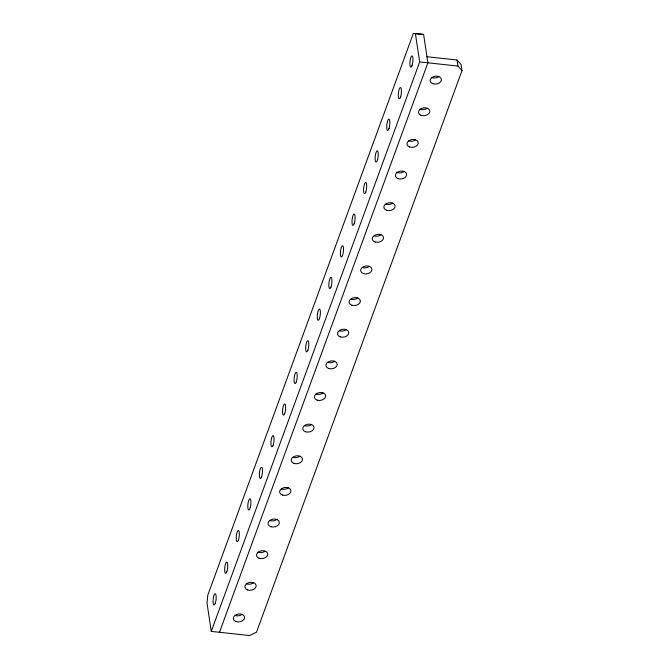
<?xml version="1.0" encoding="UTF-8"?>
<svg xmlns="http://www.w3.org/2000/svg" width="669" height="669" viewBox="0 0 669 669"><rect width="100%" height="100%" fill="white"/><g stroke="black" fill="none" stroke-linecap="round" stroke-linejoin="round"><path stroke-width="1" d="M219.482 632.28L427.876 62.811L423.602 34.437L413.342 33.45L207.833 595.017L206.997 603.028L211.27 631.394L249.579 635.55L256.495 632.188L462.003 70.621L461.083 64.542L457.061 59.993L426.964 56.731M211.27 631.394L419.672 61.916L415.399 33.55M423.602 34.437L413.342 33.45M419.672 61.916L457.981 66.072L462.003 70.621M457.061 59.993L457.981 66.072M323.094 392.895A5.695 3.955 -8.6 0 1 316.261 394.074M369.405 266.346A5.695 3.955 -8.6 0 1 362.573 267.525M438.797 76.584A5.695 3.955 -8.6 0 1 431.948 77.671M357.823 297.989A5.695 3.955 -8.6 0 1 350.999 299.16M288.364 487.81A5.695 3.955 -8.6 0 1 281.532 488.989M276.958 519.303A5.695 3.955 -8.6 0 1 270.176 520.691M264.999 551.248A5.695 3.955 -8.6 0 1 258.125 552.176M380.979 234.71A5.695 3.955 -8.6 0 1 374.155 235.889M299.938 456.174A5.695 3.955 -8.6 0 1 293.106 457.345M346.249 329.625A5.695 3.955 -8.6 0 1 339.417 330.795M334.667 361.26A5.695 3.955 -8.6 0 1 327.843 362.439M404.31 171.297A5.695 3.955 -8.6 0 1 396.316 172.176M415.315 140.089A5.695 3.955 -8.6 0 1 408.425 140.799M311.52 424.539A5.695 3.955 -8.6 0 1 304.688 425.71M392.561 203.075A5.695 3.955 -8.6 0 1 385.729 204.246M253.601 582.741A5.695 3.955 -8.6 0 1 246.769 583.886M242.053 614.359A5.695 3.955 -8.6 0 1 235.22 615.539M426.847 108.478A5.695 3.955 -8.6 0 1 419.956 109.147M389.032 128.456A5.695 1.455 -83.8 0 0 389.107 119.224A5.695 1.455 -83.8 0 0 386.715 126.717A5.695 1.455 -83.8 0 0 389.032 128.456M319.431 318.678A5.695 1.455 -83.8 0 0 319.765 309.178A5.695 1.455 -83.8 0 0 317.257 316.027A5.695 1.455 -83.8 0 0 319.431 318.678M250.256 507.562A5.695 1.455 -83.8 0 0 250.005 498.798A5.695 1.455 -83.8 0 0 247.789 506.993A5.695 1.455 -83.8 0 0 250.256 507.562M377.617 159.54A5.695 1.455 -83.8 0 0 377.358 150.784A5.695 1.455 -83.8 0 0 375.142 158.988A5.695 1.455 -83.8 0 0 377.617 159.54M305.599 431.789A5.695 3.955 -8.6 0 0 314.079 427.675A5.695 3.955 -8.6 0 0 305.566 424.907A5.695 3.955 -8.6 0 0 305.599 431.789M398.44 178.757A5.695 3.955 -8.6 0 0 406.693 174.4A5.695 3.955 -8.6 0 0 397.98 171.916A5.695 3.955 -8.6 0 0 398.44 178.757M282.443 495.068A5.695 3.955 -8.6 0 0 290.923 490.946A5.695 3.955 -8.6 0 0 282.41 488.186A5.695 3.955 -8.6 0 0 282.443 495.068M317.181 400.154A5.695 3.955 -8.6 0 0 325.652 396.04A5.695 3.955 -8.6 0 0 317.148 393.272A5.695 3.955 -8.6 0 0 317.181 400.154M271.096 526.771A5.695 3.955 -8.6 0 0 279.341 522.405A5.695 3.955 -8.6 0 0 270.619 519.93A5.695 3.955 -8.6 0 0 271.096 526.771M294.026 463.425A5.695 3.955 -8.6 0 0 302.497 459.31A5.695 3.955 -8.6 0 0 293.992 456.542A5.695 3.955 -8.6 0 0 294.026 463.425M363.493 273.604A5.695 3.955 -8.6 0 0 371.964 269.49A5.695 3.955 -8.6 0 0 363.459 266.722A5.695 3.955 -8.6 0 0 363.493 273.604M432.868 83.75A5.695 3.955 -8.6 0 0 441.431 79.736A5.695 3.955 -8.6 0 0 433.01 76.851A5.695 3.955 -8.6 0 0 432.868 83.75M351.911 305.24A5.695 3.955 -8.6 0 0 360.39 301.125A5.695 3.955 -8.6 0 0 351.877 298.357A5.695 3.955 -8.6 0 0 351.911 305.24M375.066 241.969A5.695 3.955 -8.6 0 0 383.546 237.846A5.695 3.955 -8.6 0 0 375.033 235.087A5.695 3.955 -8.6 0 0 375.066 241.969M247.681 589.966A5.695 3.955 -8.6 0 0 256.185 585.885A5.695 3.955 -8.6 0 0 247.714 583.084A5.695 3.955 -8.6 0 0 247.681 589.966M259.045 558.255A5.695 3.955 -8.6 0 0 267.759 554.425A5.695 3.955 -8.6 0 0 259.513 551.34A5.695 3.955 -8.6 0 0 259.045 558.255M365.734 192.128A5.695 1.455 -83.8 0 0 366.077 182.62A5.695 1.455 -83.8 0 0 363.568 189.478A5.695 1.455 -83.8 0 0 365.734 192.128M236.132 621.618A5.695 3.955 -8.6 0 0 244.611 617.504A5.695 3.955 -8.6 0 0 236.107 614.736A5.695 3.955 -8.6 0 0 236.132 621.618M340.337 336.875A5.695 3.955 -8.6 0 0 348.808 332.761A5.695 3.955 -8.6 0 0 340.304 329.993A5.695 3.955 -8.6 0 0 340.337 336.875M409.344 146.879A5.695 3.955 -8.6 0 0 418.25 143.325A5.695 3.955 -8.6 0 0 410.256 139.955A5.695 3.955 -8.6 0 0 409.344 146.879M386.649 210.325A5.695 3.955 -8.6 0 0 395.12 206.211A5.695 3.955 -8.6 0 0 386.615 203.443A5.695 3.955 -8.6 0 0 386.649 210.325M328.755 368.519A5.695 3.955 -8.6 0 0 337.235 364.396A5.695 3.955 -8.6 0 0 328.722 361.636A5.695 3.955 -8.6 0 0 328.755 368.519M420.868 115.227A5.695 3.955 -8.6 0 0 429.824 111.723A5.695 3.955 -8.6 0 0 421.888 108.294A5.695 3.955 -8.6 0 0 420.868 115.227M354.16 223.764A5.695 1.455 -83.8 0 0 354.495 214.264A5.695 1.455 -83.8 0 0 351.994 221.113A5.695 1.455 -83.8 0 0 354.16 223.764M342.578 255.407A5.695 1.455 -83.8 0 0 342.921 245.899A5.695 1.455 -83.8 0 0 340.412 252.748A5.695 1.455 -83.8 0 0 342.578 255.407M331.004 287.043A5.695 1.455 -83.8 0 0 331.339 277.535A5.695 1.455 -83.8 0 0 328.839 284.384A5.695 1.455 -83.8 0 0 331.004 287.043M307.849 350.313A5.695 1.455 -83.8 0 0 308.183 340.814A5.695 1.455 -83.8 0 0 305.683 347.663A5.695 1.455 -83.8 0 0 307.849 350.313M296.275 381.957A5.695 1.455 -83.8 0 0 296.61 372.449A5.695 1.455 -83.8 0 0 294.101 379.298A5.695 1.455 -83.8 0 0 296.275 381.957M284.693 413.593A5.695 1.455 -83.8 0 0 285.027 404.084A5.695 1.455 -83.8 0 0 282.527 410.933A5.695 1.455 -83.8 0 0 284.693 413.593M273.119 445.228A5.695 1.455 -83.8 0 0 273.454 435.728A5.695 1.455 -83.8 0 0 270.945 442.577A5.695 1.455 -83.8 0 0 273.119 445.228M261.537 476.863A5.695 1.455 -83.8 0 0 261.88 467.363A5.695 1.455 -83.8 0 0 259.371 474.212A5.695 1.455 -83.8 0 0 261.537 476.863M238.457 539.933A5.695 1.455 -83.8 0 0 238.657 530.567A5.695 1.455 -83.8 0 0 236.207 537.767A5.695 1.455 -83.8 0 0 238.457 539.933M226.816 571.752A5.695 1.455 -83.8 0 0 227.134 562.269A5.695 1.455 -83.8 0 0 224.633 569.16A5.695 1.455 -83.8 0 0 226.816 571.752M215.226 603.413A5.695 1.455 -83.8 0 0 215.569 593.913A5.695 1.455 -83.8 0 0 213.06 600.762A5.695 1.455 -83.8 0 0 215.226 603.413M412.071 65.503A5.695 1.455 -83.8 0 0 412.363 56.045A5.695 1.455 -83.8 0 0 409.88 63.02A5.695 1.455 -83.8 0 0 412.071 65.503M400.622 96.771A5.695 1.455 -83.8 0 0 400.672 87.58A5.695 1.455 -83.8 0 0 398.289 95.14A5.695 1.455 -83.8 0 0 400.622 96.771"/></g></svg>
